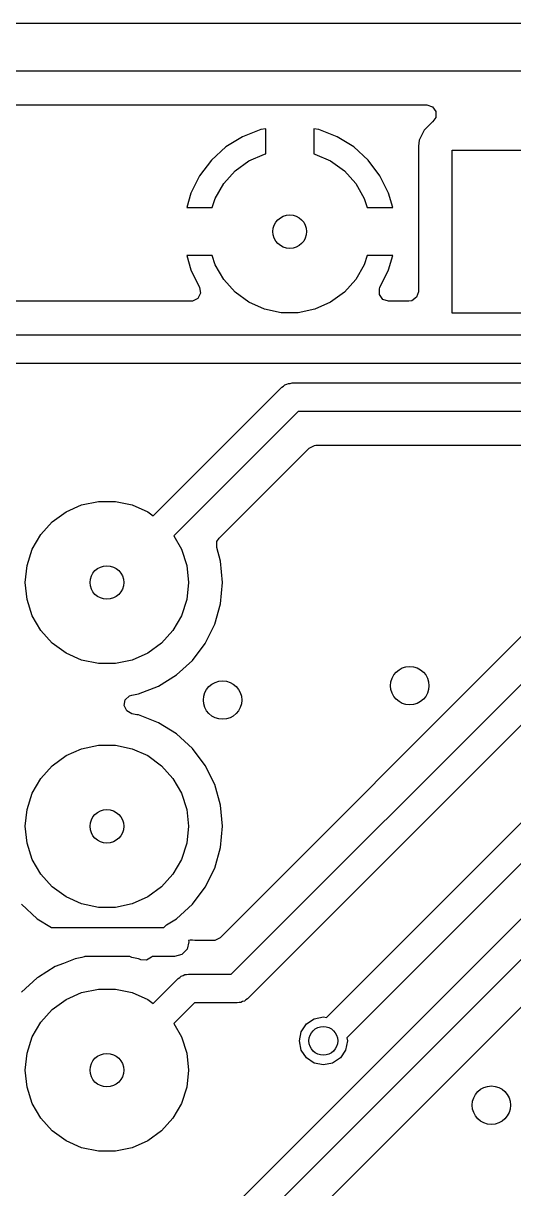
# Model space of a CAD drawing. Extents: x 0.22 to 1.78, y 0.22 to 2.18.
# Drawn here: x 0.6269 to 0.8281, y 1.0319 to 1.5098 of the extents above; entities that cross this region are included whole.
import ezdxf

# ---------------------------------------------------------------- set-up
doc = ezdxf.new("R2010")
doc.units = 0
doc.header["$MEASUREMENT"] = 0
doc.layers.add('BLACK', color=7, linetype='CONTINUOUS')

msp = doc.modelspace()

# ---------------------------------------------------------------- linework, layer by layer
at = {"layer": 'BLACK', "linetype": 'CONTINUOUS'}
for p, q in [((0.579528, 1.50984), (0.902019, 1.50984)), ((0.900543, 1.49016), (0.583604, 1.49016)), ((0.590935, 1.47636), (0.792402, 1.47636)), ((0.792402, 1.47636), (0.794693, 1.47561)), ((0.794693, 1.47561), (0.796109, 1.47367)), ((0.796109, 1.47367), (0.796109, 1.47126)), ((0.794627, 1.46926), (0.79137, 1.466)), ((0.794667, 1.46929), (0.794627, 1.46926)), ((0.794693, 1.46931), (0.794667, 1.46929)), ((0.794743, 1.46938), (0.794693, 1.46931)), ((0.794855, 1.46949), (0.794743, 1.46938)), ((0.796109, 1.47126), (0.794837, 1.46951)), ((0.794837, 1.46951), (0.794855, 1.46949)), ((0.716834, 1.46334), (0.71001, 1.45912)), ((0.724318, 1.46624), (0.716834, 1.46334)), ((0.716834, 1.46334), (0.716834, 1.46334)), ((0.726378, 1.46663), (0.724318, 1.46624)), ((0.724318, 1.46624), (0.724318, 1.46624)), ((0.726378, 1.45634), (0.726378, 1.46663)), ((0.748123, 1.46624), (0.746063, 1.46663)), ((0.746063, 1.46663), (0.746063, 1.45634)), ((0.755607, 1.46334), (0.748123, 1.46624)), ((0.748123, 1.46624), (0.748123, 1.46624)), ((0.76243, 1.45912), (0.755607, 1.46334)), ((0.755607, 1.46334), (0.755607, 1.46334)), ((0.79137, 1.466), (0.789348, 1.46187)), ((0.71001, 1.45912), (0.704079, 1.45371)), ((0.768362, 1.45371), (0.76243, 1.45912)), ((0.788998, 1.45947), (0.788957, 1.45918)), ((0.788957, 1.45918), (0.788957, 1.39977)), ((0.789348, 1.46187), (0.788998, 1.45947)), ((0.789348, 1.46187), (0.789348, 1.46187)), ((0.802756, 1.39094), (0.802756, 1.45787)), ((0.802756, 1.45787), (0.869685, 1.45787)), ((0.704079, 1.45371), (0.699242, 1.44731)), ((0.713828, 1.44928), (0.719488, 1.45339)), ((0.719488, 1.45339), (0.725879, 1.45624)), ((0.725879, 1.45624), (0.726378, 1.45634)), ((0.746063, 1.45634), (0.746562, 1.45624)), ((0.746562, 1.45624), (0.752953, 1.45339)), ((0.752953, 1.45339), (0.758613, 1.44928)), ((0.773199, 1.44731), (0.768362, 1.45371)), ((0.709147, 1.44408), (0.713828, 1.44928)), ((0.758613, 1.44928), (0.763294, 1.44408)), ((0.699242, 1.44731), (0.695665, 1.44012)), ((0.699242, 1.44731), (0.699242, 1.44731)), ((0.705649, 1.43802), (0.709147, 1.44408)), ((0.763294, 1.44408), (0.766792, 1.43802)), ((0.776776, 1.44012), (0.773199, 1.44731)), ((0.773199, 1.44731), (0.773199, 1.44731)), ((0.695665, 1.44012), (0.693995, 1.43425)), ((0.778446, 1.43425), (0.776776, 1.44012)), ((0.693995, 1.43425), (0.704425, 1.43425)), ((0.704425, 1.43425), (0.705649, 1.43802)), ((0.766792, 1.43802), (0.768016, 1.43425)), ((0.768016, 1.43425), (0.778446, 1.43425)), ((0.704425, 1.41457), (0.693995, 1.41457)), ((0.693995, 1.41457), (0.695665, 1.4087)), ((0.705649, 1.4108), (0.704425, 1.41457)), ((0.709147, 1.40474), (0.705649, 1.4108)), ((0.766792, 1.4108), (0.763294, 1.40474)), ((0.768016, 1.41457), (0.766792, 1.4108)), ((0.778446, 1.41457), (0.768016, 1.41457)), ((0.776776, 1.4087), (0.778446, 1.41457)), ((0.695665, 1.4087), (0.699246, 1.40151)), ((0.773194, 1.40151), (0.776776, 1.4087)), ((0.699246, 1.40151), (0.699601, 1.39912)), ((0.713828, 1.39954), (0.709147, 1.40474)), ((0.763294, 1.40474), (0.758613, 1.39954)), ((0.772977, 1.40097), (0.773194, 1.40151)), ((0.772977, 1.39856), (0.772977, 1.40097)), ((0.695757, 1.39587), (0.571616, 1.39587)), ((0.696332, 1.39591), (0.695757, 1.39587)), ((0.698488, 1.39699), (0.696332, 1.39591)), ((0.699601, 1.39912), (0.698488, 1.39699)), ((0.719488, 1.39543), (0.713828, 1.39954)), ((0.758613, 1.39954), (0.752953, 1.39543)), ((0.774392, 1.39661), (0.772977, 1.39856)), ((0.776683, 1.39587), (0.774392, 1.39661)), ((0.785059, 1.39587), (0.776683, 1.39587)), ((0.786264, 1.39606), (0.785059, 1.39587)), ((0.788212, 1.39748), (0.786264, 1.39606)), ((0.788957, 1.39977), (0.788212, 1.39748)), ((0.725879, 1.39258), (0.719488, 1.39543)), ((0.732722, 1.39113), (0.725879, 1.39258)), ((0.739718, 1.39113), (0.732722, 1.39113)), ((0.746562, 1.39258), (0.739718, 1.39113)), ((0.752953, 1.39543), (0.746562, 1.39258)), ((0.869685, 1.39094), (0.802756, 1.39094)), ((0.569079, 1.38207), (0.989976, 1.38207)), ((0.98753, 1.37026), (0.571525, 1.37026)), ((0.734987, 1.3618), (0.735661, 1.36218)), ((0.735661, 1.36218), (0.736438, 1.36218)), ((0.736438, 1.36218), (0.737189, 1.36239)), ((0.737189, 1.36239), (0.972463, 1.36239)), ((0.68021, 1.30785), (0.733013, 1.36066)), ((0.733013, 1.36066), (0.733686, 1.36104)), ((0.733686, 1.36104), (0.734236, 1.36159)), ((0.734236, 1.36159), (0.734987, 1.3618)), ((0.739635, 1.35057), (0.688641, 1.29958)), ((0.970017, 1.35057), (0.739635, 1.35057)), ((0.707268, 1.29869), (0.744209, 1.33563)), ((0.744209, 1.33563), (0.746356, 1.33673)), ((0.746356, 1.33673), (0.746965, 1.33678)), ((0.746965, 1.33678), (0.962687, 1.33678)), ((0.644488, 1.30949), (0.650879, 1.31234)), ((0.650879, 1.31234), (0.657722, 1.31379)), ((0.657722, 1.31379), (0.664718, 1.31379)), ((0.664718, 1.31379), (0.671562, 1.31234)), ((0.671562, 1.31234), (0.677953, 1.30949)), ((0.634147, 1.30018), (0.638828, 1.30538)), ((0.638828, 1.30538), (0.644488, 1.30949)), ((0.677953, 1.30949), (0.68021, 1.30785)), ((0.630649, 1.29412), (0.634147, 1.30018)), ((0.688641, 1.29958), (0.691792, 1.29412)), ((0.706275, 1.29487), (0.706364, 1.29728)), ((0.706364, 1.29728), (0.707268, 1.29869)), ((0.628487, 1.28747), (0.630649, 1.29412)), ((0.691792, 1.29412), (0.693954, 1.28747)), ((0.707879, 1.28923), (0.706275, 1.29487)), ((0.627756, 1.28051), (0.628487, 1.28747)), ((0.693954, 1.28747), (0.694685, 1.28051)), ((0.708687, 1.28051), (0.707879, 1.28923)), ((0.628487, 1.27355), (0.627756, 1.28051)), ((0.694685, 1.28051), (0.693954, 1.27355)), ((0.707879, 1.27179), (0.708687, 1.28051)), ((0.630649, 1.2669), (0.628487, 1.27355)), ((0.693954, 1.27355), (0.691792, 1.2669)), ((0.705481, 1.26337), (0.707879, 1.27179)), ((0.634147, 1.26084), (0.630649, 1.2669)), ((0.691792, 1.2669), (0.688294, 1.26084)), ((0.701577, 1.25552), (0.705481, 1.26337)), ((0.834816, 1.262), (0.707641, 1.13482)), ((0.638828, 1.25564), (0.634147, 1.26084)), ((0.688294, 1.26084), (0.683613, 1.25564)), ((0.644488, 1.25153), (0.638828, 1.25564)), ((0.683613, 1.25564), (0.677953, 1.25153)), ((0.696298, 1.24853), (0.701577, 1.25552)), ((0.712215, 1.11988), (0.846367, 1.25403)), ((0.650879, 1.24869), (0.644488, 1.25153)), ((0.657722, 1.24723), (0.650879, 1.24869)), ((0.671562, 1.24869), (0.664718, 1.24723)), ((0.677953, 1.25153), (0.671562, 1.24869)), ((0.689825, 1.24263), (0.696298, 1.24853)), ((0.664718, 1.24723), (0.657722, 1.24723)), ((0.852989, 1.24395), (0.718837, 1.1098)), ((0.67421, 1.23486), (0.682378, 1.23802)), ((0.682378, 1.23802), (0.689825, 1.24263)), ((0.668752, 1.23238), (0.670502, 1.23403)), ((0.670502, 1.23403), (0.671457, 1.23434)), ((0.671457, 1.23434), (0.67421, 1.23486)), ((0.668309, 1.23001), (0.668752, 1.23238)), ((0.669343, 1.22783), (0.668309, 1.23001)), ((0.671458, 1.22668), (0.669343, 1.22783)), ((0.673557, 1.22629), (0.671458, 1.22668)), ((0.67421, 1.22617), (0.673557, 1.22629)), ((0.682378, 1.223), (0.67421, 1.22617)), ((0.689825, 1.21839), (0.682378, 1.223)), ((0.696298, 1.21249), (0.689825, 1.21839)), ((0.638828, 1.20538), (0.644488, 1.20949)), ((0.644488, 1.20949), (0.650879, 1.21234)), ((0.650879, 1.21234), (0.657722, 1.21379)), ((0.657722, 1.21379), (0.664718, 1.21379)), ((0.664718, 1.21379), (0.671562, 1.21234)), ((0.671562, 1.21234), (0.677953, 1.20949)), ((0.677953, 1.20949), (0.683613, 1.20538)), ((0.701577, 1.2055), (0.696298, 1.21249)), ((0.751244, 1.10211), (0.859013, 1.20988)), ((0.634147, 1.20018), (0.638828, 1.20538)), ((0.683613, 1.20538), (0.688294, 1.20018)), ((0.705481, 1.19766), (0.701577, 1.2055)), ((0.630649, 1.19412), (0.634147, 1.20018)), ((0.688294, 1.20018), (0.691792, 1.19412)), ((0.865635, 1.1998), (0.759595, 1.09376)), ((0.707879, 1.18923), (0.705481, 1.19766)), ((0.628487, 1.18747), (0.630649, 1.19412)), ((0.691792, 1.19412), (0.693954, 1.18747)), ((0.627756, 1.18051), (0.628487, 1.18747)), ((0.693954, 1.18747), (0.694685, 1.18051)), ((0.708687, 1.18051), (0.707879, 1.18923)), ((0.688435, 0.999937), (0.873777, 1.18528)), ((0.628487, 1.17355), (0.627756, 1.18051)), ((0.694685, 1.18051), (0.693954, 1.17355)), ((0.707879, 1.17179), (0.708687, 1.18051)), ((0.630649, 1.1669), (0.628487, 1.17355)), ((0.693954, 1.17355), (0.691792, 1.1669)), ((0.880399, 1.1752), (0.693639, 0.988437)), ((0.705481, 1.16337), (0.707879, 1.17179)), ((0.634147, 1.16084), (0.630649, 1.1669)), ((0.691792, 1.1669), (0.688294, 1.16084)), ((0.701577, 1.15552), (0.705481, 1.16337)), ((0.638828, 1.15564), (0.634147, 1.16084)), ((0.688294, 1.16084), (0.683613, 1.15564)), ((0.709687, 0.98497), (0.884973, 1.16026)), ((0.644488, 1.15153), (0.638828, 1.15564)), ((0.683613, 1.15564), (0.677953, 1.15153)), ((0.696298, 1.14853), (0.701577, 1.15552)), ((0.626142, 1.14853), (0.632616, 1.14263)), ((0.650879, 1.14869), (0.644488, 1.15153)), ((0.657722, 1.14723), (0.650879, 1.14869)), ((0.664718, 1.14723), (0.657722, 1.14723)), ((0.671562, 1.14869), (0.664718, 1.14723)), ((0.677953, 1.15153), (0.671562, 1.14869)), ((0.689825, 1.14263), (0.696298, 1.14853)), ((0.632616, 1.14263), (0.638521, 1.13898)), ((0.685653, 1.14005), (0.689825, 1.14263)), ((0.638521, 1.13898), (0.684621, 1.13898)), ((0.684621, 1.13898), (0.685653, 1.14005)), ((0.694882, 1.13307), (0.694091, 1.13012)), ((0.69531, 1.13378), (0.694704, 1.13373)), ((0.694704, 1.13373), (0.694882, 1.13307)), ((0.696105, 1.13383), (0.69531, 1.13378)), ((0.696394, 1.13377), (0.696105, 1.13383)), ((0.696105, 1.13383), (0.696105, 1.13383)), ((0.697223, 1.13368), (0.696394, 1.13377)), ((0.704885, 1.13368), (0.697223, 1.13368)), ((0.705495, 1.13373), (0.704885, 1.13368)), ((0.707641, 1.13482), (0.705495, 1.13373)), ((0.691929, 1.12796), (0.688976, 1.12717)), ((0.694091, 1.13012), (0.691929, 1.12796)), ((0.643405, 1.1243), (0.640063, 1.123)), ((0.648231, 1.12617), (0.643405, 1.1243)), ((0.650983, 1.12668), (0.648231, 1.12617)), ((0.651939, 1.12699), (0.650983, 1.12668)), ((0.652123, 1.12717), (0.651939, 1.12699)), ((0.670568, 1.12717), (0.652123, 1.12717)), ((0.671458, 1.12668), (0.670568, 1.12717)), ((0.67421, 1.12617), (0.671458, 1.12668)), ((0.674626, 1.126), (0.67421, 1.12617)), ((0.67421, 1.12617), (0.67421, 1.12617)), ((0.67421, 1.12617), (0.67421, 1.12617)), ((0.675169, 1.12579), (0.674626, 1.126)), ((0.677459, 1.12563), (0.675169, 1.12579)), ((0.679522, 1.12688), (0.677459, 1.12563)), ((0.67964, 1.12701), (0.679522, 1.12688)), ((0.679816, 1.12717), (0.67964, 1.12701)), ((0.688976, 1.12717), (0.679816, 1.12717)), ((0.633122, 1.1187), (0.632616, 1.11839)), ((0.640063, 1.123), (0.633122, 1.1187)), ((0.690509, 1.11815), (0.691182, 1.11854)), ((0.691182, 1.11854), (0.691732, 1.11909)), ((0.691732, 1.11909), (0.692483, 1.11929)), ((0.692483, 1.11929), (0.693157, 1.11968)), ((0.693157, 1.11968), (0.693934, 1.11968)), ((0.693934, 1.11968), (0.694685, 1.11988)), ((0.694685, 1.11988), (0.712215, 1.11988)), ((0.632616, 1.11839), (0.626143, 1.11249)), ((0.650879, 1.11234), (0.657722, 1.11379)), ((0.657722, 1.11379), (0.664718, 1.11379)), ((0.664718, 1.11379), (0.671562, 1.11234)), ((0.68021, 1.10785), (0.690509, 1.11815)), ((0.638828, 1.10538), (0.644488, 1.10949)), ((0.644488, 1.10949), (0.650879, 1.11234)), ((0.671562, 1.11234), (0.677953, 1.10949)), ((0.677953, 1.10949), (0.68021, 1.10785)), ((0.717614, 1.10886), (0.716863, 1.10866)), ((0.718164, 1.10941), (0.717614, 1.10886)), ((0.718837, 1.1098), (0.718164, 1.10941)), ((0.634147, 1.10018), (0.638828, 1.10538)), ((0.697131, 1.10807), (0.688641, 1.09958)), ((0.714661, 1.10807), (0.697131, 1.10807)), ((0.715412, 1.10827), (0.714661, 1.10807)), ((0.71619, 1.10827), (0.715412, 1.10827)), ((0.716863, 1.10866), (0.71619, 1.10827)), ((0.630649, 1.09412), (0.634147, 1.10018)), ((0.688641, 1.09958), (0.691792, 1.09412)), ((0.740907, 1.09629), (0.74304, 1.09948)), ((0.74304, 1.09948), (0.746233, 1.10161)), ((0.746233, 1.10161), (0.75, 1.10236)), ((0.75, 1.10236), (0.751244, 1.10211)), ((0.740157, 1.09252), (0.740907, 1.09629)), ((0.628487, 1.08747), (0.630649, 1.09412)), ((0.691792, 1.09412), (0.693954, 1.08747)), ((0.740907, 1.08875), (0.740157, 1.09252)), ((0.759843, 1.09252), (0.759093, 1.08875)), ((0.759595, 1.09376), (0.759843, 1.09252)), ((0.627756, 1.08051), (0.628487, 1.08747)), ((0.693954, 1.08747), (0.694685, 1.08051)), ((0.74304, 1.08556), (0.740907, 1.08875)), ((0.746233, 1.08343), (0.74304, 1.08556)), ((0.75696, 1.08556), (0.753767, 1.08343)), ((0.759093, 1.08875), (0.75696, 1.08556)), ((0.628487, 1.07355), (0.627756, 1.08051)), ((0.694685, 1.08051), (0.693954, 1.07355)), ((0.75, 1.08268), (0.746233, 1.08343)), ((0.753767, 1.08343), (0.75, 1.08268)), ((0.630649, 1.0669), (0.628487, 1.07355)), ((0.693954, 1.07355), (0.691792, 1.0669)), ((0.634147, 1.06084), (0.630649, 1.0669)), ((0.691792, 1.0669), (0.688294, 1.06084)), ((0.638828, 1.05564), (0.634147, 1.06084)), ((0.688294, 1.06084), (0.683613, 1.05564)), ((0.644488, 1.05153), (0.638828, 1.05564)), ((0.650879, 1.04869), (0.644488, 1.05153)), ((0.677953, 1.05153), (0.671562, 1.04869)), ((0.683613, 1.05564), (0.677953, 1.05153)), ((0.657722, 1.04723), (0.650879, 1.04869)), ((0.664718, 1.04723), (0.657722, 1.04723)), ((0.671562, 1.04869), (0.664718, 1.04723))]:
    msp.add_line(p, q, dxfattribs=at)
at = {"layer": 'BLACK'}
for centre, radius in [((0.73622, 1.42441), 0.00689), ((0.66122, 1.28051), 0.00689), ((0.785433, 1.23819), 0.007874), ((0.708661, 1.23228), 0.007874), ((0.66122, 1.18051), 0.00689), ((0.75, 1.09252), 0.005906), ((0.66122, 1.08051), 0.00689), ((0.818898, 1.06614), 0.007874)]:
    msp.add_circle(centre, radius, dxfattribs=at)

doc.saveas('drawing.dxf')
